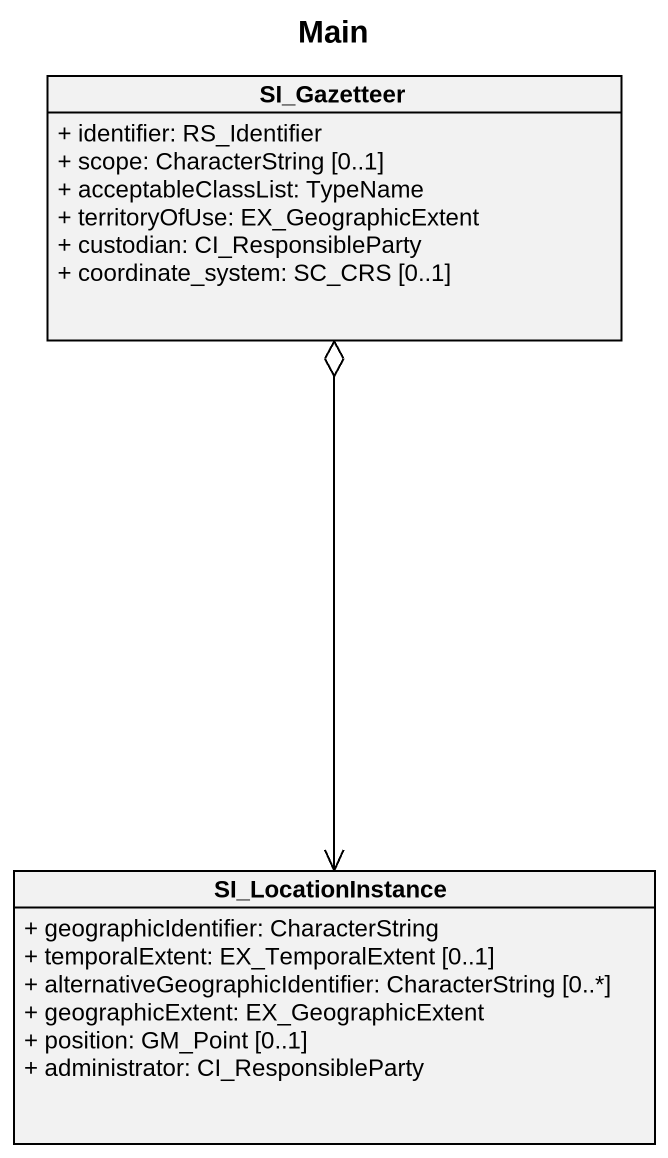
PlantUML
@startuml
title Main
hide circle
hide empty members
skinparam classAttributeIconSize 0
class SI_Gazetteer {
  + identifier: RS_Identifier
  + scope: CharacterString [0..1]
  + acceptableClassList: TypeName
  + territoryOfUse: EX_GeographicExtent
  + custodian: CI_ResponsibleParty
  + coordinate_system: SC_CRS [0..1]
}
class SI_LocationInstance {
  + geographicIdentifier: CharacterString
  + temporalExtent: EX_TemporalExtent [0..1]
  + alternativeGeographicIdentifier: CharacterString [0..*]
  + geographicExtent: EX_GeographicExtent
  + position: GM_Point [0..1]
  + administrator: CI_ResponsibleParty
}
SI_LocationInstance <-up-o SI_Gazetteer
@enduml
